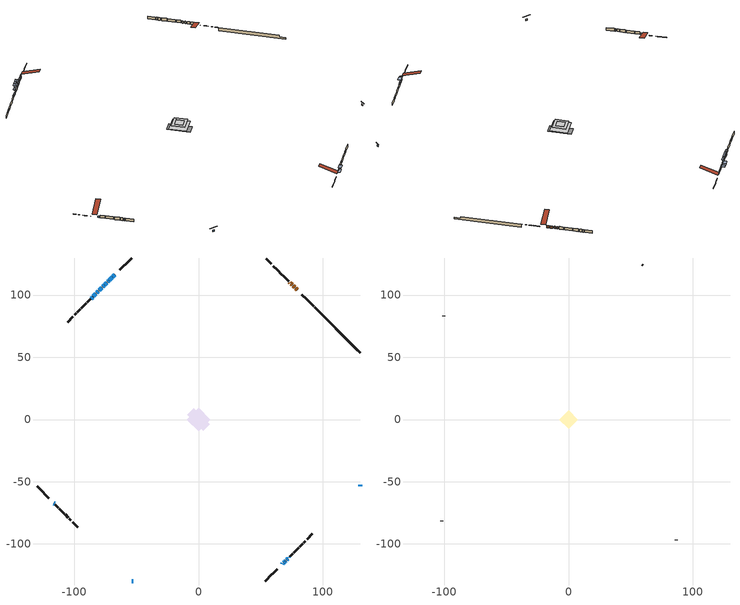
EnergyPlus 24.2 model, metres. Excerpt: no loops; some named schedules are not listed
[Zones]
conditioned space
 floor outside (Floor1 construction): -4.38,0 0,4.38 4.38,0 0,-4.38 z1.59
 floor adiabatic (AdiabaticFloorConstruction): -9.57,0 0,9.57 9.57,0 0,-9.57 z1.59
 floor foundation (Slab1 construction): -9.11,3.93 -3.93,9.11 9.11,-3.93 3.93,-9.11 z-1.15
 floor foundation (Slab2 construction): -1.27,0 0,1.27 1.27,0 0,-1.27 z0
 wall outside (RimJoist1 construction): 53.76,-129.79 59.01,-124.53 / -129.79,-53.76 -124.53,-59.01 / -53.76,129.79 -59.01,124.53 / 92.71,90.84 87.45,96.09 z1.59:1.89
 wall outside (RimJoist2 construction): 59.67,-123.88 63.34,-120.21 / -123.88,-59.67 -120.21,-63.34 / -59.67,123.88 -63.34,120.21 / 86.8,96.75 83.13,100.42 z1.59:1.89
 wall outside (AdiabaticWallConstruction 1): 79.28,104.27 77.99,105.56 / 77.33,106.21 75.96,107.59 / 75.3,108.24 74.58,108.97 / 73.92,109.62 73.23,110.31 z1.59:3.62
 wall outside (AdiabaticWallConstruction): -67.19,116.36 -68.77,114.78 / 69.83,-113.72 70.19,-113.36 / -72.24,111.31 -73.03,110.52 z1.59:3.32; -69.43,114.12 -71.58,111.96 / -53.76,-129.79 -52.39,-129.79 / -75.85,107.69 -76.93,106.62 / -85.16,98.39 -86.39,97.16 z1.59:3.11; -116.36,-67.19 -115.68,-67.86 / 70.84,-112.7 71.71,-111.84 / -73.69,109.86 -75.2,108.35 z1.59:2.81; 67.19,-116.36 67.87,-115.68 z1.59:1.74; 68.53,-115.02 69.17,-114.37 / 72.36,-111.18 72.73,-110.82 / -82.42,101.12 -84.51,99.04 z1.59:2.2; 129.79,-53.76 129.79,-52.54 z1.59:2.96; -77.59,105.96 -79.82,103.73 / -80.47,103.07 -81.77,101.78 z1.59:3.42
 wall outside (Wall1 construction): 73.38,-110.17 75.77,-107.78 / -115.03,-68.52 -112.64,-70.91 / -87.04,96.51 -89.43,94.12 / 72.58,110.97 70.19,113.36 z1.59:4.03
 wall outside (Wall2 construction): 76.43,-107.12 80.54,-103 / -111.98,-71.57 -107.86,-75.68 / -90.09,93.46 -94.2,89.34 / 69.53,114.01 65.42,118.13 z1.59:4.03
 wall outside (Wall3 construction): 81.2,-102.35 83.89,-99.65 / -107.21,-76.34 -104.52,-79.03 / -94.86,88.69 -97.55,85.99 / 64.76,118.79 62.07,121.48 z1.59:4.03
 wall outside (Wall4 construction): 84.55,-99 85.76,-97.79 / -103.86,-79.69 -102.65,-80.9 / -98.21,85.34 -99.42,84.13 / 61.41,122.14 60.2,123.35 z1.59:4.03
 wall outside (Wall6 construction): 87.39,-96.16 91.54,-92 / -101.02,-82.53 -96.87,-86.68 / -101.05,82.5 -105.2,78.34 / 58.57,124.98 54.42,129.13 z1.59:4.03
 wall foundation (FoundationWall1 construction): 93.36,90.18,-1.15 93.36,90.18,1.59 126.15,57.4,1.59 126.15,57.4,0.25 129.79,53.76,0.25 129.79,53.76,-1.15
 window (WindowConstruction 12): -67.19,116.36 -68.77,114.78 z1.59:3.32
 window (WindowConstruction 5): -69.43,114.12 -71.58,111.96 z1.59:3.11
 window (WindowConstruction 6): -116.36,-67.19 -115.68,-67.86 z1.59:2.81
 window (WindowConstruction 7): -53.76,-129.79 -52.39,-129.79 z1.59:3.11
 window (WindowConstruction 13): 67.19,-116.36 67.87,-115.68 z1.59:1.74
 window (WindowConstruction 8): 68.53,-115.02 69.17,-114.37 z1.59:2.2
 window (WindowConstruction 9): 69.83,-113.72 70.19,-113.36 z1.59:3.32
 window (WindowConstruction 10): 70.85,-112.7 71.71,-111.84 z1.59:2.81
 window (WindowConstruction 11): 72.36,-111.18 72.72,-110.82 z1.59:2.2
 window (WindowConstruction 16): -72.24,111.31 -73.03,110.52 z1.59:3.32
 window (WindowConstruction 14): -73.69,109.86 -75.2,108.35 z1.59:2.81
 window (WindowConstruction 15): -75.85,107.69 -76.93,106.62 z1.59:3.11
 window (WindowConstruction): 129.79,-53.76 129.79,-52.54 z1.59:2.96
 window (WindowConstruction 1): -77.59,105.96 -79.82,103.73 z1.59:3.42
 window (WindowConstruction 2): -80.47,103.07 -81.77,101.78 z1.59:3.42
 window (WindowConstruction 3): -82.42,101.12 -84.51,99.04 z1.59:2.2
 window (WindowConstruction 4): -85.16,98.38 -86.38,97.16 z1.59:3.11
 door (Door): 79.28,104.27 77.99,105.56 z1.59:3.62
 door (Door 1): 77.33,106.21 75.96,107.59 z1.59:3.62
 door (Door 2): 75.3,108.24 74.58,108.97 z1.59:3.62
 door (Door 3): 73.92,109.62 73.24,110.31 z1.59:3.62
 ceiling adiabatic (AdiabaticFloorConstruction): 0,-9.57 9.57,0 0,9.57 -9.57,0 z1.59
attic - vented
 floor to conditioned space (Floor2 construction Reversed): -4.26,0 0,4.26 4.26,0 0,-4.26 z4.03
 floor to conditioned space (Floor3 construction Reversed): -7.49,0 0,7.49 7.49,0 0,-7.49 z4.03
 floor to conditioned space (Floor4 construction Reversed): -4.85,0 0,4.85 4.85,0 0,-4.85 z4.03
 wall outside (Wall5 construction): 86.42,-97.13 86.73,-96.82 / -101.99,-81.55 -101.68,-81.87 / -100.08,83.47 -100.39,83.16 / 59.54,124 59.23,124.32 z1.59:4.03
 roof outside (Roof1 construction): 66.53,-117.02,4.03 56.91,-107.4,8.56 54.38,-109.93,8.56 64,-119.55,4.03; -117.02,-66.53,4.03 -107.4,-56.91,8.56 -109.93,-54.38,8.56 -119.55,-64,4.03; -66.53,117.02,4.03 -56.91,107.4,8.56 -54.38,109.93,8.56 -64,119.55,4.03; 79.93,103.61,4.03 70.32,93.99,8.56 72.85,91.46,8.56 82.47,101.08,4.03
shading: -69.31,114.24 -66.65,116.89 -67.08,117.33 -69.74,114.67 z4.08; -72.12,111.43 -68.89,114.66 -69.32,115.09 -72.55,111.86 z3.87; -49.95,-129.79 -56.2,-129.79 -56.2,-130.09 -49.95,-130.09 z5.56; 68.95,-114.6 66.11,-117.43 67.62,-118.94 70.45,-116.11 z3.26; 69.71,-113.84 67.99,-115.56 68.42,-115.99 70.14,-114.27 z2.96; 71.26,-112.28 68.76,-114.79 70.26,-116.3 72.77,-113.79 z4.84; 72.24,-111.3 70.31,-113.24 70.74,-113.67 72.68,-111.73 z3.57; 73.26,-110.29 71.83,-111.72 72.26,-112.15 73.69,-110.72 z2.96; -73.68,109.87 -71.6,111.95 -73.75,114.11 -75.83,112.03 z4.23; -75.73,107.81 -73.15,110.4 -75.31,112.55 -77.89,109.97 z3.57; -77.47,106.08 -75.32,108.23 -77.47,110.39 -79.63,108.24 z3.87; 129.79,-51.32 129.79,-54.98 130.09,-54.98 130.09,-51.32 z4.18; -82.62,100.93 -74.79,108.76 -75.22,109.19 -83.05,101.36 z7.38; -84.57,98.98 -77.67,105.87 -78.11,106.3 -85,99.41 z7.38; -84.72,98.83 -82.21,101.33 -82.64,101.77 -85.15,99.26 z2.5; -86.6,96.95 -84.95,98.6 -85.38,99.03 -87.03,97.38 z3.41
[Building]
Building 1: Terrain=Suburbs
[Site:Location]
Greenwood AP_NS: Latitude {deg}=44.98; Longitude {deg}=-64.92; Time Zone {hr}=-4; Elevation {m}=28; Keep Site Location Information=Yes
[Site:GroundTemperature:Shallow]
3.62696, 1.72046, 1.56778, 2.47251, 6.10451, 9.71958, 12.8537, 14.839, 15.0077, 13.3929, 10.3388, 6.83459
[Site:WaterMainsTemperature]
Calculation Method=Schedule; Temperature Schedule=mains temperature schedule
[Material] Roughness=Rough; Thermal Absorptance=0.9
Name | Thickness {m} | Conductivity {W/m-K} | Density {kg/m3} | Specific Heat {J/kg-K} | Solar Absorptance | Visible Absorptance
asphalt or fiberglass shingles | 0.00635 | 0.162714 | 1121.4 | 1465.45 | 0.4 | 0.4
ceiling loosefill ins | 0.254 | 0.0480833 | 16.02 | 1046.75 | 0.7 | 0.7
ceiling loosefill ins 1 | 0.338667 | 0.0480833 | 16.02 | 1046.75 | 0.7 | 0.7
ceiling stud and cavity | 0.1397 | 0.21213 | 65.682 | 1177.47 | 0.7 | 0.7
ceiling stud and cavity 1 | 0.1397 | 0.521945 | 65.682 | 1177.47 | 0.7 | 0.7
ceiling stud and cavity 2 | 0.1397 | 0.192565 | 65.682 | 1177.47 | 0.7 | 0.7
concrete 4.0 in. | 0.1016 | 1.803125 | 2242.8 | 837.4 | 0.7 | 0.7
concrete 8.0 in. | 0.2032 | 1.803125 | 2242.8 | 837.4 | 0.7 | 0.7
door material | 0.04445 | 0.0451087 | 512.64 | 1214.23 | 0.7 | 0.7
exterior vertical ins | 0.105748 | 0.029427 | 32.04 | 1214.23 | 0.7 | 0.7
floor covering | 0.0127 | 0.0433444 | 54.468 | 1339.84 | 0.6 | 0.6
floor rigid ins | 0.103632 | 0.029427 | 32.04 | 1214.23 | 0.7 | 0.7
floor rigid ins 1; wall rigid ins 1 | 0.512978 | 0.029427 | 32.04 | 1214.23 | 0.7 | 0.7
floor stud and cavity | 0.1397 | 0.137215 | 92.3553 | 1139.71 | 0.7 | 0.7
floor stud and cavity 1 | 0.1397 | 1.75129 | 37.0049 | 1207.88 | 0.7 | 0.7
furniture material conditioned space 1 | 0.1524 | 0.115458 | 640.8 | 1214.23 | 0.6 | 0.6
gypsum board | 0.0127 | 0.160291 | 801 | 837.4 | 0.6 | 0.6
gypsum board 1 | 0.0127 | 0.160291 | 801 | 837.4 | 0.7 | 0.7
interior vertical ins | 0.025908 | 0.029427 | 32.04 | 1214.23 | 0.7 | 0.7
osb sheathing 0.5 in. | 0.0127 | 0.115458 | 512.64 | 1214.23 | 0.7 | 0.7
osb sheathing 0.75 in. | 0.01905 | 0.115458 | 512.64 | 1214.23 | 0.7 | 0.7
osb sheathing 2.0 in. | 0.0508 | 0.115458 | 512.64 | 1214.23 | 0.7 | 0.7
rim joist rigid ins; slab rigid ins 1; wall rigid ins | 0.051816 | 0.029427 | 32.04 | 1214.23 | 0.7 | 0.7
rim joist stud and cavity | 0.0508 | 0.0373424 | 125.044 | 1163.47 | 0.6 | 0.6
rim joist stud and cavity 1 | 0.0508 | 0.0285197 | 125.044 | 1163.47 | 0.6 | 0.6
slab rigid ins | 0.0520751 | 0.029427 | 32.04 | 1214.23 | 0.7 | 0.7
wall stud and cavity | 0.1397 | 0.247938 | 139.0536 | 1170.24 | 0.7 | 0.7
wall stud and cavity 1 | 0.1397 | 0.117019 | 139.0536 | 1170.24 | 0.7 | 0.7
wall stud and cavity 2 | 0.1397 | 0.111902 | 139.0536 | 1170.24 | 0.7 | 0.7
wall stud and cavity 3 | 0.1397 | 0.122815 | 139.0536 | 1170.24 | 0.7 | 0.7
wall stud and cavity 4 | 0.0889 | 6.1454 | 50.32683 | 1063.81 | 0.6 | 0.6
wall stud and cavity 5 | 0.1397 | 0.141563 | 139.0536 | 1170.24 | 0.7 | 0.7
wall stud and cavity 6 | 0.0889 | 0.380278 | 52.3479 | 1209.89 | 0.7 | 0.7
wall stud and cavity 7 | 0.0889 | 0.391764 | 83.0341 | 1211.67 | 0.7 | 0.7
wood siding | 0.0254 | 0.102417 | 544.68 | 1172.36 | 0.4 | 0.4
wood siding 1 | 0.00254 | 0.102417 | 544.68 | 1172.36 | 0.4 | 0.4
wood siding 2; wood siding 3; wood siding 4 | 0.0254 | 0.102417 | 544.68 | 1172.36 | 0.7 | 0.7
[WindowMaterial:SimpleGlazingSystem]
Name | U-Factor {W/m2-K} | Solar Heat Gain Coefficient
WindowMaterial | 2.03216 | 0.43
WindowMaterial 1 | 1.85557 | 0.51
WindowMaterial 10 | 2.29789 | 0.28
WindowMaterial 11 | 1.87771 | 0.5
WindowMaterial 12 | 2.237132 | 0.26
WindowMaterial 13 | 2.06339 | 0.41
WindowMaterial 14 | 1.91462 | 0.48
WindowMaterial 2 | 1.84876 | 0.51
WindowMaterial 3 | 1.94131 | 0.46
WindowMaterial 4 | 1.859545 | 0.51
WindowMaterial 5 | 2.07588 | 0.4
WindowMaterial 6 | 2.00661 | 0.44
WindowMaterial 7 | 2.18546 | 0.34
WindowMaterial 8 | 2.11165 | 0.37
WindowMaterial 9 | 2.05089 | 0.42
[Construction]
AdiabaticFloorConstruction: floor stud and cavity 1, floor rigid ins 1, osb sheathing 0.75 in., floor covering
AdiabaticWallConstruction: wood siding 3, wall rigid ins 1, wall stud and cavity 6, gypsum board
AdiabaticWallConstruction 1: wood siding 4, wall rigid ins 1, wall stud and cavity 6, gypsum board
Door; Door 1; Door 2; Door 3: door material
Floor1 construction: floor stud and cavity, floor rigid ins, osb sheathing 0.75 in., floor covering
Floor2 construction Reversed: gypsum board, ceiling stud and cavity, ceiling loosefill ins
Floor3 construction Reversed: gypsum board, ceiling stud and cavity 1, ceiling loosefill ins 1
Floor4 construction Reversed: gypsum board, ceiling stud and cavity 2, ceiling loosefill ins
FoundationWall1 construction: concrete 8.0 in., gypsum board 1
furniture construction conditioned space 1: furniture material conditioned space 1
PartitionWallConstruction: gypsum board, wall stud and cavity 7, gypsum board
RimJoist1 construction: wood siding 2, rim joist rigid ins, osb sheathing 2.0 in., rim joist stud and cavity
RimJoist2 construction: wood siding 2, rim joist rigid ins, osb sheathing 2.0 in., rim joist stud and cavity 1
Roof1 construction: asphalt or fiberglass shingles
Slab1 construction: slab rigid ins, concrete 4.0 in.
Slab2 construction: slab rigid ins 1, concrete 4.0 in.
Wall1 construction: wood siding, wall rigid ins, osb sheathing 0.5 in., wall stud and cavity, gypsum board
Wall2 construction: wood siding, wall rigid ins, osb sheathing 0.5 in., wall stud and cavity 1, gypsum board
Wall3 construction: wood siding, wall rigid ins, osb sheathing 0.5 in., wall stud and cavity 2, gypsum board
Wall4 construction: wood siding, wall rigid ins, osb sheathing 0.5 in., wall stud and cavity 3, gypsum board
Wall5 construction: wood siding 1, wall stud and cavity 4
Wall6 construction: wood siding, wall rigid ins, osb sheathing 0.5 in., wall stud and cavity 5, gypsum board
WindowConstruction: WindowMaterial
WindowConstruction 1: WindowMaterial 1
WindowConstruction 10: WindowMaterial 9
WindowConstruction 11: WindowMaterial 10
WindowConstruction 12; WindowConstruction 16: WindowMaterial 11
WindowConstruction 13: WindowMaterial 12
WindowConstruction 14: WindowMaterial 13
WindowConstruction 15: WindowMaterial 14
WindowConstruction 2: WindowMaterial 2
WindowConstruction 3: WindowMaterial 3
WindowConstruction 4: WindowMaterial 4
WindowConstruction 5; WindowConstruction 6: WindowMaterial 5
WindowConstruction 7: WindowMaterial 6
WindowConstruction 8: WindowMaterial 7
WindowConstruction 9: WindowMaterial 8
[Zone] Multiplier=1; Part of Total Floor Area=Yes
Name | Volume {m3}
attic - vented | 144.256
conditioned space | 926
[Space]
Name | Zone | Volume {m3}
attic - vented 1 | attic - vented | 144.256
conditioned space 1 | conditioned space | 926
[ZoneInfiltration:EffectiveLeakageArea]
infil attic - vented 1: Zone or Space=attic - vented 1; Schedule=Always On Discrete; Effective Air Leakage Area {cm2}=8096.69; Stack Coefficient=0.000484855; Wind Coefficient=1.48774e-05
[ZoneMixing]
whole house fan mix: Zone or Space=attic - vented; Schedule=Always On Continuous; Design Flow Rate Calculation Method=Flow/Zone; Design Flow Rate {m3/s}=0; Source Zone or Space=conditioned space
[SurfaceProperty:ExposedFoundationPerimeter] Exposed Perimeter Calculation Method=TotalExposedPerimeter
Name | Total Exposed Perimeter {m}
Slab1 | 51.511
Slab2 | 7.16301
[InternalMass] Zone or ZoneList=conditioned space; Space or SpaceList=conditioned space 1
Name | Construction | Surface Area {m2}
furniture mass conditioned space 1 | furniture construction conditioned space 1 | 143.876
partition wall mass | PartitionWallConstruction | 359.69
[Lights]
interior lighting: Zone or ZoneList or Space or SpaceList=conditioned space 1; Schedule=interior lighting schedule; Design Level Calculation Method=LightingLevel; Lighting Level {W}=343.2; Return Air Fraction=0; Fraction Radiant=0.6; Fraction Visible=0.2; Fraction Replaceable=1
[People]
occupants: Zone or ZoneList or Space or SpaceList=conditioned space 1; Number of People Schedule=occupants schedule; Number of People Calculation Method=People; Number of People=3; Fraction Radiant=0.314171; Sensible Heat Fraction=0.56303; Activity Level Schedule=occupants activity schedule; Carbon Dioxide Generation Rate {m3/s-W}=0; Enable ASHRAE 55 Comfort Warnings=No; Mean Radiant Temperature Calculation Type=EnclosureAveraged
[ElectricEquipment] Zone or ZoneList or Space or SpaceList=conditioned space 1; Design Level Calculation Method=EquipmentLevel
Name | Schedule | Design Level {W} | Fraction Latent | Fraction Radiant | Fraction Lost
clothes dryer | clothes dryer schedule | 140.772 | 0.015 | 0.081 | 0.85
clothes washer | clothes washer schedule | 32.1985 | 0.03 | 0.162 | 0.7
cooking range | cooking range schedule | 215.147 | 0.08 | 0.432 | 0.2
dishwasher | dishwasher schedule | 66.8632 | 0.3 | 0.18 | 0.4
fridge | fridge schedule | 72.9452 | 0 | 0.6 | 0
mech vent bath fan 0 | mech vent bath fan 0 schedule | 50.2 | 0 | 0 | 1
mech vent bath fan 1 | mech vent bath fan 1 schedule | 50.2 | 0 | 0 | 1
mech vent house fan | mech vent house fan schedule | 23.3333 | 0 | 0 | 0.5
mech vent house fan cfis | mech vent house fan cfis schedule | 0 | 0 | 0 | 0
misc plug loads | misc plug loads schedule | 494.7 | 0.045 | 0.513 | 0.1
whole house fan | Always On Discrete | 0 | 0 | 0 | 1
[OtherEquipment] Zone or ZoneList or Space or SpaceList=conditioned space 1; Design Level Calculation Method=EquipmentLevel
Name | Fuel Type | Schedule | Design Level {W} | Fraction Latent | Fraction Radiant | Fraction Lost
clothes dryer 1 | Electricity | clothes dryer schedule | 0 | 0.015 | 0.081 | 0.85
cooking range 1 | Electricity | cooking range schedule | 0 | 0.08 | 0.432 | 0.2
general water use latent | None | general water use schedule | 62.594 | 1 | 0 | 0
general water use sensible | None | general water use schedule | -61.6891 | 0 | 0.6 | 0
mech vent house fan latent load | None | Always On Discrete | 0 | 1 | 0 | 0
mech vent house fan sensible load | None | Always On Discrete | 0 | 0 | 0 | 0
water heater energy adjustment1 | Electricity | Always On Discrete | 0.01 | 0 | 0 | 1
[ZoneInfiltration:DesignFlowRate] Zone or ZoneList or Space or SpaceList=conditioned space 1; Schedule=Always On Discrete; Design Flow Rate Calculation Method=Flow/Zone; Design Flow Rate {m3/s}=0
infil flow; natural vent flow; whole house fan flow
[ZoneControl:Thermostat]
conditioned space Thermostat: Zone or ZoneList=conditioned space; Control Type Schedule=conditioned space Thermostat Schedule; Control 1=conditioned space temperature setpoint; Temperature Difference Between Cutout And Setpoint {deltaC}=0
[ThermostatSetpoint:DualSetpoint]
conditioned space temperature setpoint: Heating Setpoint Temperature Schedule=heating setpoint; Cooling Setpoint Temperature Schedule=cooling setpoint
[Zone equipment]
conditioned space: electric baseboard
[Foundation:Kiva] Initial Indoor Air Temperature {C}=18; Wall Depth Below Slab {m}=0.2032
Name | Wall Height Above Grade {m} | Custom Block Material Name 1 | Custom Block Depth 1 {m} | Custom Block X Position 1 {m} | Custom Block Z Position 1 {m} | Interior Vertical Insulation Material | Interior Vertical Insulation Depth {m}
Foundation Kiva 1 | 1.58999 | exterior vertical ins | 2.74 | 0.2159 | 0
Foundation Kiva 2 | 0.1016 |  |  |  |  | interior vertical ins | 0.1016
[Foundation:Kiva:Settings]
Soil Conductivity {W/m-K}=0.849921; Soil Density {kg/m3}=1842.3; Soil Specific Heat {J/kg-K}=418.7; Ground Solar Absorptivity=0.9; Ground Thermal Absorptivity=0.9; Ground Surface Roughness {m}=0.03; Far-Field Width {m}=40; Deep-Ground Boundary Condition=ZeroFlux; Deep-Ground Depth {m}=40; Minimum Cell Dimension {m}=0.2; Maximum Cell Growth Coefficient=3; Simulation Timestep=Timestep
[Exterior:Lights]
exterior lighting: Schedule=exterior lighting schedule; Design Level {W}=75.6
[EnergyManagementSystem:Sensor] Output:Variable or Output:Meter Index Key=conditioned space
Name | Output:Variable or Output:Meter
conditioned_space_clg_unmet_s | Zone Cooling Setpoint Not Met Time
conditioned_space_htg_unmet_s | Zone Heating Setpoint Not Met Time
fridge_tin_s; tin_s; tin_s_1 | Zone Mean Air Temperature
tout_s | Zone Outdoor Air Drybulb Temperature
win_s | Zone Air Humidity Ratio
[Schedule:Constant]
Name | Hourly Value
Always On Continuous; mech vent house fan schedule; mech vent house fan cfis schedule; Always On Discrete | 1
occupants activity schedule | 117.228
fridge schedule | 0
[Schedule:Week:Daily]
interior lighting schedule Week Rule - Jan1-Jan27: interior lighting schedule day, interior lighting schedule day, interior lighting schedule day, interior lighting schedule day, interior lighting schedule day, interior lighting schedule day, interior lighting schedule day, interior lighting schedule default day, interior lighting schedule default day, interior lighting schedule default day, interior lighting schedule default day, interior lighting schedule default day
interior lighting schedule Week Rule - Jan28-Feb3: interior lighting schedule day, interior lighting schedule day, interior lighting schedule day, interior lighting schedule day, interior lighting schedule day 1, interior lighting schedule day 1, interior lighting schedule day 1, interior lighting schedule default day, interior lighting schedule default day, interior lighting schedule default day, interior lighting schedule default day, interior lighting schedule default day
interior lighting schedule Week Rule - Feb4-Feb24: interior lighting schedule day 1, interior lighting schedule day 1, interior lighting schedule day 1, interior lighting schedule day 1, interior lighting schedule day 1, interior lighting schedule day 1, interior lighting schedule day 1, interior lighting schedule default day, interior lighting schedule default day, interior lighting schedule default day, interior lighting schedule default day, interior lighting schedule default day
interior lighting schedule Week Rule - Feb25-Mar3: interior lighting schedule day 1, interior lighting schedule day 1, interior lighting schedule day 1, interior lighting schedule day 1, interior lighting schedule day 2, interior lighting schedule day 2, interior lighting schedule day 2, interior lighting schedule default day, interior lighting schedule default day, interior lighting schedule default day, interior lighting schedule default day, interior lighting schedule default day
interior lighting schedule Week Rule - Mar4-Mar31: interior lighting schedule day 2, interior lighting schedule day 2, interior lighting schedule day 2, interior lighting schedule day 2, interior lighting schedule day 2, interior lighting schedule day 2, interior lighting schedule day 2, interior lighting schedule default day, interior lighting schedule default day, interior lighting schedule default day, interior lighting schedule default day, interior lighting schedule default day
interior lighting schedule Week Rule - Apr1-Apr28: interior lighting schedule day 3, interior lighting schedule day 3, interior lighting schedule day 3, interior lighting schedule day 3, interior lighting schedule day 3, interior lighting schedule day 3, interior lighting schedule day 3, interior lighting schedule default day, interior lighting schedule default day, interior lighting schedule default day, interior lighting schedule default day, interior lighting schedule default day
interior lighting schedule Week Rule - Apr29-May5: interior lighting schedule day 3, interior lighting schedule day 3, interior lighting schedule day 4, interior lighting schedule day 4, interior lighting schedule day 4, interior lighting schedule day 4, interior lighting schedule day 4, interior lighting schedule default day, interior lighting schedule default day, interior lighting schedule default day, interior lighting schedule default day, interior lighting schedule default day
interior lighting schedule Week Rule - May6-May26: interior lighting schedule day 4, interior lighting schedule day 4, interior lighting schedule day 4, interior lighting schedule day 4, interior lighting schedule day 4, interior lighting schedule day 4, interior lighting schedule day 4, interior lighting schedule default day, interior lighting schedule default day, interior lighting schedule default day, interior lighting schedule default day, interior lighting schedule default day
interior lighting schedule Week Rule - May27-Jun2: interior lighting schedule day 4, interior lighting schedule day 4, interior lighting schedule day 4, interior lighting schedule day 4, interior lighting schedule day 4, interior lighting schedule day 5, interior lighting schedule day 5, interior lighting schedule default day, interior lighting schedule default day, interior lighting schedule default day, interior lighting schedule default day, interior lighting schedule default day
interior lighting schedule Week Rule - Jun3-Jun30: interior lighting schedule day 5, interior lighting schedule day 5, interior lighting schedule day 5, interior lighting schedule day 5, interior lighting schedule day 5, interior lighting schedule day 5, interior lighting schedule day 5, interior lighting schedule default day, interior lighting schedule default day, interior lighting schedule default day, interior lighting schedule default day, interior lighting schedule default day
interior lighting schedule Week Rule - Jul1-Jul28: interior lighting schedule day 6, interior lighting schedule day 6, interior lighting schedule day 6, interior lighting schedule day 6, interior lighting schedule day 6, interior lighting schedule day 6, interior lighting schedule day 6, interior lighting schedule default day, interior lighting schedule default day, interior lighting schedule default day, interior lighting schedule default day, interior lighting schedule default day
interior lighting schedule Week Rule - Jul29-Aug4: interior lighting schedule day 6, interior lighting schedule day 6, interior lighting schedule day 6, interior lighting schedule day 7, interior lighting schedule day 7, interior lighting schedule day 7, interior lighting schedule day 7, interior lighting schedule default day, interior lighting schedule default day, interior lighting schedule default day, interior lighting schedule default day, interior lighting schedule default day
interior lighting schedule Week Rule - Aug5-Aug25: interior lighting schedule day 7, interior lighting schedule day 7, interior lighting schedule day 7, interior lighting schedule day 7, interior lighting schedule day 7, interior lighting schedule day 7, interior lighting schedule day 7, interior lighting schedule default day, interior lighting schedule default day, interior lighting schedule default day, interior lighting schedule default day, interior lighting schedule default day
interior lighting schedule Week Rule - Aug26-Sep1: interior lighting schedule day 7, interior lighting schedule day 7, interior lighting schedule day 7, interior lighting schedule day 7, interior lighting schedule day 7, interior lighting schedule day 7, interior lighting schedule day 8, interior lighting schedule default day, interior lighting schedule default day, interior lighting schedule default day, interior lighting schedule default day, interior lighting schedule default day
interior lighting schedule Week Rule - Sep2-Sep29: interior lighting schedule day 8, interior lighting schedule day 8, interior lighting schedule day 8, interior lighting schedule day 8, interior lighting schedule day 8, interior lighting schedule day 8, interior lighting schedule day 8, interior lighting schedule default day, interior lighting schedule default day, interior lighting schedule default day, interior lighting schedule default day, interior lighting schedule default day
interior lighting schedule Week Rule - Sep30-Oct6: interior lighting schedule day 8, interior lighting schedule day 9, interior lighting schedule day 9, interior lighting schedule day 9, interior lighting schedule day 9, interior lighting schedule day 9, interior lighting schedule day 9, interior lighting schedule default day, interior lighting schedule default day, interior lighting schedule default day, interior lighting schedule default day, interior lighting schedule default day
interior lighting schedule Week Rule - Oct7-Oct27: interior lighting schedule day 9, interior lighting schedule day 9, interior lighting schedule day 9, interior lighting schedule day 9, interior lighting schedule day 9, interior lighting schedule day 9, interior lighting schedule day 9, interior lighting schedule default day, interior lighting schedule default day, interior lighting schedule default day, interior lighting schedule default day, interior lighting schedule default day
interior lighting schedule Week Rule - Oct28-Nov3: interior lighting schedule day 9, interior lighting schedule day 9, interior lighting schedule day 9, interior lighting schedule day 9, interior lighting schedule day 10, interior lighting schedule day 10, interior lighting schedule day 10, interior lighting schedule default day, interior lighting schedule default day, interior lighting schedule default day, interior lighting schedule default day, interior lighting schedule default day
interior lighting schedule Week Rule - Nov4-Nov24: interior lighting schedule day 10, interior lighting schedule day 10, interior lighting schedule day 10, interior lighting schedule day 10, interior lighting schedule day 10, interior lighting schedule day 10, interior lighting schedule day 10, interior lighting schedule default day, interior lighting schedule default day, interior lighting schedule default day, interior lighting schedule default day, interior lighting schedule default day
interior lighting schedule Week Rule - Nov25-Dec1: interior lighting schedule day 10, interior lighting schedule day 10, interior lighting schedule day 10, interior lighting schedule day 10, interior lighting schedule day 10, interior lighting schedule day 10, interior lighting schedule day 11, interior lighting schedule default day, interior lighting schedule default day, interior lighting schedule default day, interior lighting schedule default day, interior lighting schedule default day
interior lighting schedule Week Rule - Dec2-Dec31: interior lighting schedule day 11, interior lighting schedule day 11, interior lighting schedule day 11, interior lighting schedule day 11, interior lighting schedule day 11, interior lighting schedule day 11, interior lighting schedule day 11, interior lighting schedule default day, interior lighting schedule default day, interior lighting schedule default day, interior lighting schedule default day, interior lighting schedule default day
occupants schedule Week Rule - Jan1-Dec31: occupants schedule day, occupants schedule day, occupants schedule day, occupants schedule day, occupants schedule day, occupants schedule day, occupants schedule day, occupants schedule default day, occupants schedule default day, occupants schedule default day, occupants schedule default day, occupants schedule default day
clothes dryer schedule Week Rule - Jan1-Dec31: clothes dryer schedule day, clothes dryer schedule day, clothes dryer schedule day, clothes dryer schedule day, clothes dryer schedule day, clothes dryer schedule day, clothes dryer schedule day, clothes dryer schedule default day, clothes dryer schedule default day, clothes dryer schedule default day, clothes dryer schedule default day, clothes dryer schedule default day
clothes washer schedule Week Rule - Jan1-Dec31: clothes washer schedule day, clothes washer schedule day, clothes washer schedule day, clothes washer schedule day, clothes washer schedule day, clothes washer schedule day, clothes washer schedule day, clothes washer schedule default day, clothes washer schedule default day, clothes washer schedule default day, clothes washer schedule default day, clothes washer schedule default day
cooking range schedule Week Rule - Jan1-Dec31: cooking range schedule day, cooking range schedule day, cooking range schedule day, cooking range schedule day, cooking range schedule day, cooking range schedule day, cooking range schedule day, cooking range schedule default day, cooking range schedule default day, cooking range schedule default day, cooking range schedule default day, cooking range schedule default day
dishwasher schedule Week Rule - Jan1-Dec31: dishwasher schedule day, dishwasher schedule day, dishwasher schedule day, dishwasher schedule day, dishwasher schedule day, dishwasher schedule day, dishwasher schedule day, dishwasher schedule default day, dishwasher schedule default day, dishwasher schedule default day, dishwasher schedule default day, dishwasher schedule default day
mech vent bath fan 0 schedule Week Rule - Jan1-Dec31: mech vent bath fan 0 schedule day, mech vent bath fan 0 schedule day, mech vent bath fan 0 schedule day, mech vent bath fan 0 schedule day, mech vent bath fan 0 schedule day, mech vent bath fan 0 schedule day, mech vent bath fan 0 schedule day, mech vent bath fan 0 schedule default day, mech vent bath fan 0 schedule default day, mech vent bath fan 0 schedule default day, mech vent bath fan 0 schedule default day, mech vent bath fan 0 schedule default day
mech vent bath fan 1 schedule Week Rule - Jan1-Dec31: mech vent bath fan 1 schedule day, mech vent bath fan 1 schedule day, mech vent bath fan 1 schedule day, mech vent bath fan 1 schedule day, mech vent bath fan 1 schedule day, mech vent bath fan 1 schedule day, mech vent bath fan 1 schedule day, mech vent bath fan 1 schedule default day, mech vent bath fan 1 schedule default day, mech vent bath fan 1 schedule default day, mech vent bath fan 1 schedule default day, mech vent bath fan 1 schedule default day
misc plug loads schedule Week Rule - Jan1-Dec31: misc plug loads schedule day, misc plug loads schedule day, misc plug loads schedule day, misc plug loads schedule day, misc plug loads schedule day, misc plug loads schedule day, misc plug loads schedule day, misc plug loads schedule default day, misc plug loads schedule default day, misc plug loads schedule default day, misc plug loads schedule default day, misc plug loads schedule default day
general water use schedule Week Rule - Jan1-Dec31: general water use schedule day, general water use schedule day, general water use schedule day, general water use schedule day, general water use schedule day, general water use schedule day, general water use schedule day, general water use schedule default day, general water use schedule default day, general water use schedule default day, general water use schedule default day, general water use schedule default day
exterior lighting schedule Week Rule - Jan1-Jan27: exterior lighting schedule day, exterior lighting schedule day, exterior lighting schedule day, exterior lighting schedule day, exterior lighting schedule day, exterior lighting schedule day, exterior lighting schedule day, exterior lighting schedule default day, exterior lighting schedule default day, exterior lighting schedule default day, exterior lighting schedule default day, exterior lighting schedule default day
exterior lighting schedule Week Rule - Jan28-Feb3: exterior lighting schedule day, exterior lighting schedule day, exterior lighting schedule day, exterior lighting schedule day, exterior lighting schedule day 1, exterior lighting schedule day 1, exterior lighting schedule day 1, exterior lighting schedule default day, exterior lighting schedule default day, exterior lighting schedule default day, exterior lighting schedule default day, exterior lighting schedule default day
[Schedule:Year]
interior lighting schedule: interior lighting schedule Week Rule - Jan1-Jan27, 1, 1, 1, 27, interior lighting schedule Week Rule - Jan28-Feb3, 1, 28, 2, 3, interior lighting schedule Week Rule - Feb4-Feb24, 2, 4, 2, 24, interior lighting schedule Week Rule - Feb25-Mar3, 2, 25, 3, 3, interior lighting schedule Week Rule - Mar4-Mar31, 3, 4, 3, 31, interior lighting schedule Week Rule - Apr1-Apr28, 4, 1, 4, 28, interior lighting schedule Week Rule - Apr29-May5, 4, 29, 5, 5, interior lighting schedule Week Rule - May6-May26, 5, 6, 5, 26, interior lighting schedule Week Rule - May27-Jun2, 5, 27, 6, 2, interior lighting schedule Week Rule - Jun3-Jun30, 6, 3, 6, 30, interior lighting schedule Week Rule - Jul1-Jul28, 7, 1, 7, 28, interior lighting schedule Week Rule - Jul29-Aug4, 7, 29, 8, 4, interior lighting schedule Week Rule - Aug5-Aug25, 8, 5, 8, 25, interior lighting schedule Week Rule - Aug26-Sep1, 8, 26, 9, 1, interior lighting schedule Week Rule - Sep2-Sep29, 9, 2, 9, 29, interior lighting schedule Week Rule - Sep30-Oct6, 9, 30, 10, 6, interior lighting schedule Week Rule - Oct7-Oct27, 10, 7, 10, 27, interior lighting schedule Week Rule - Oct28-Nov3, 10, 28, 11, 3, interior lighting schedule Week Rule - Nov4-Nov24, 11, 4, 11, 24, interior lighting schedule Week Rule - Nov25-Dec1, 11, 25, 12, 1, interior lighting schedule Week Rule - Dec2-Dec31, 12, 2, 12, 31
occupants schedule: occupants schedule Week Rule - Jan1-Dec31, 1, 1, 12, 31
clothes dryer schedule: clothes dryer schedule Week Rule - Jan1-Dec31, 1, 1, 12, 31
clothes washer schedule: clothes washer schedule Week Rule - Jan1-Dec31, 1, 1, 12, 31
cooking range schedule: cooking range schedule Week Rule - Jan1-Dec31, 1, 1, 12, 31
dishwasher schedule: dishwasher schedule Week Rule - Jan1-Dec31, 1, 1, 12, 31
mech vent bath fan 0 schedule: mech vent bath fan 0 schedule Week Rule - Jan1-Dec31, 1, 1, 12, 31
mech vent bath fan 1 schedule: mech vent bath fan 1 schedule Week Rule - Jan1-Dec31, 1, 1, 12, 31
misc plug loads schedule: misc plug loads schedule Week Rule - Jan1-Dec31, 1, 1, 12, 31
general water use schedule: general water use schedule Week Rule - Jan1-Dec31, 1, 1, 12, 31
exterior lighting schedule: exterior lighting schedule Week Rule - Jan1-Jan27, 1, 1, 1, 27, exterior lighting schedule Week Rule - Jan28-Feb3, 1, 28, 2, 3, exterior lighting schedule Week Rule - Feb4-Feb24, 2, 4, 2, 24, exterior lighting schedule Week Rule - Feb25-Mar3, 2, 25, 3, 3, exterior lighting schedule Week Rule - Mar4-Mar31, 3, 4, 3, 31, exterior lighting schedule Week Rule - Apr1-Apr28, 4, 1, 4, 28, exterior lighting schedule Week Rule - Apr29-May5, 4, 29, 5, 5, exterior lighting schedule Week Rule - May6-May26, 5, 6, 5, 26, exterior lighting schedule Week Rule - May27-Jun2, 5, 27, 6, 2, exterior lighting schedule Week Rule - Jun3-Jun30, 6, 3, 6, 30, exterior lighting schedule Week Rule - Jul1-Jul28, 7, 1, 7, 28, exterior lighting schedule Week Rule - Jul29-Aug4, 7, 29, 8, 4, exterior lighting schedule Week Rule - Aug5-Aug25, 8, 5, 8, 25, exterior lighting schedule Week Rule - Aug26-Sep1, 8, 26, 9, 1, exterior lighting schedule Week Rule - Sep2-Sep29, 9, 2, 9, 29, exterior lighting schedule Week Rule - Sep30-Oct6, 9, 30, 10, 6, exterior lighting schedule Week Rule - Oct7-Oct27, 10, 7, 10, 27, exterior lighting schedule Week Rule - Oct28-Nov3, 10, 28, 11, 3, exterior lighting schedule Week Rule - Nov4-Nov24, 11, 4, 11, 24, exterior lighting schedule Week Rule - Nov25-Dec1, 11, 25, 12, 1, exterior lighting schedule Week Rule - Dec2-Dec31, 12, 2, 12, 31
[Schedule:Compact]
conditioned space Thermostat Schedule: Through: 12/31, For: AllDays, Until: 24:00, 4
mains temperature schedule: Through: 01/01, For: AllDays, Until: 24:00, 7.74778, Through: 01/02, For: AllDays, Until: 24:00, 7.68278, Through: 01/03, For: AllDays, Until: 24:00, 7.61944, Through: 01/04, For: AllDays, Until: 24:00, 7.55667, Through: 01/05, For: AllDays, Until: 24:00, 7.495, Through: 01/06, For: AllDays, Until: 24:00, 7.435, Through: 01/07, For: AllDays, Until: 24:00, 7.37556, Through: 01/08, For: AllDays, Until: 24:00, 7.31778, Through: 01/09, For: AllDays, Until: 24:00, 7.26111, Through: 01/10, For: AllDays, Until: 24:00, 7.20556, Through: 01/11, For: AllDays, Until: 24:00, 7.15111, Through: 01/12, For: AllDays, Until: 24:00, 7.09833, Through: 01/13, For: AllDays, Until: 24:00, 7.04667, Through: 01/14, For: AllDays, Until: 24:00, 6.99667, Through: 01/15, For: AllDays, Until: 24:00, 6.94722, Through: 01/16, For: AllDays, Until: 24:00, 6.9, Through: 01/17, For: AllDays, Until: 24:00, 6.85333, Through: 01/18, For: AllDays, Until: 24:00, 6.80833, Through: 01/19, For: AllDays, Until: 24:00, 6.765, Through: 01/20, For: AllDays, Until: 24:00, 6.72278, Through: 01/21, For: AllDays, Until: 24:00, 6.68167, Through: 01/22, For: AllDays, Until: 24:00, 6.64278, Through: 01/23, For: AllDays, Until: 24:00, 6.60444, Through: 01/24, For: AllDays, Until: 24:00, 6.56778, Through: 01/25, For: AllDays, Until: 24:00, 6.53278, Through: 01/26, For: AllDays, Until: 24:00, 6.49944, Through: 01/27, For: AllDays, Until: 24:00, 6.46722, Through: 01/28, For: AllDays, Until: 24:00, 6.43667, Through: 01/29, For: AllDays, Until: 24:00, 6.40722, Through: 01/30, For: AllDays, Until: 24:00, 6.37944, Through: 01/31, For: AllDays, Until: 24:00, 6.35333, Through: 02/01, For: AllDays, Until: 24:00, 6.32889, Through: 02/02, For: AllDays, Until: 24:00, 6.30556, Through: 02/03, For: AllDays, Until: 24:00, 6.28389, Through: 02/04, For: AllDays, Until: 24:00, 6.26389, Through: 02/05, For: AllDays, Until: 24:00, 6.24556, Through: 02/06, For: AllDays, Until: 24:00, 6.22833, Through: 02/07, For: AllDays, Until: 24:00, 6.21278, Through: 02/08, For: AllDays, Until: 24:00, 6.19889, Through: 02/09, For: AllDays, Until: 24:00, 6.18667, Through: 02/10, For: AllDays, Until: 24:00, 6.17611, Through: 02/11, For: AllDays, Until: 24:00, 6.16667, Through: 02/12, For: AllDays, Until: 24:00, 6.15889, Through: 02/13, For: AllDays, Until: 24:00, 6.15278, Through: 02/14, For: AllDays, Until: 24:00, 6.14833, Through: 02/15, For: AllDays, Until: 24:00, 6.14556, Through: 02/16, For: AllDays, Until: 24:00, 6.14389, Through: 02/17, For: AllDays, Until: 24:00, 6.14444, Through: 02/18, For: AllDays, Until: 24:00, 6.14611, Through: 02/19, For: AllDays, Until: 24:00, 6.14944, Through: 02/20, For: AllDays, Until: 24:00, 6.15444, Through: 02/21, For: AllDays, Until: 24:00, 6.16056, Through: 02/22, For: AllDays, Until: 24:00, 6.16889, Through: 02/23, For: AllDays, Until: 24:00, 6.17833, Through: 02/24, For: AllDays, Until: 24:00, 6.18944, Through: 02/25, For: AllDays, Until: 24:00, 6.20222, Through: 02/26, For: AllDays, Until: 24:00, 6.21667, Through: 02/27, For: AllDays, Until: 24:00, 6.23222, Through: 02/28, For: AllDays, Until: 24:00, 6.25, Through: 03/01, For: AllDays, Until: 24:00, 6.26889, Through: 03/02, For: AllDays, Until: 24:00, 6.28889, Through: 03/03, For: AllDays, Until: 24:00, 6.31111, Through: 03/04, For: AllDays, Until: 24:00, 6.33444, Through: 03/05, For: AllDays, Until: 24:00, 6.35944, Through: 03/06, For: AllDays, Until: 24:00, 6.38611, Through: 03/07, For: AllDays, Until: 24:00, 6.41444, Through: 03/08, For: AllDays, Until: 24:00, 6.44389, Through: 03/09, For: AllDays, Until: 24:00, 6.475, Through: 03/10, For: AllDays, Until: 24:00, 6.50722, Through: 03/11, For: AllDays, Until: 24:00, 6.54111, Through: 03/12, For: AllDays, Until: 24:00, 6.57667, Through: 03/13, For: AllDays, Until: 24:00, 6.61333, Through: 03/14, For: AllDays, Until: 24:00, 6.65167, Through: 03/15, For: AllDays, Until: 24:00, 6.69167, Through: 03/16, For: AllDays, Until: 24:00, 6.73278, Through: 03/17, For: AllDays, Until: 24:00, 6.77556, Through: 03/18, For: AllDays, Until: 24:00, 6.81944, Through: 03/19, For: AllDays, Until: 24:00, 6.86444, Through: 03/20, For: AllDays, Until: 24:00, 6.91111, Through: 03/21, For: AllDays, Until: 24:00, 6.95889, Through: 03/22, For: AllDays, Until: 24:00, 7.00833, Through: 03/23, For: AllDays, Until: 24:00, 7.05889, Through: 03/24, For: AllDays, Until: 24:00, 7.11111, Through: 03/25, For: AllDays, Until: 24:00, 7.16444, Through: 03/26, For: AllDays, Until: 24:00, 7.21889, Through: 03/27, For: AllDays, Until: 24:00, 7.27444, Through: 03/28, For: AllDays, Until: 24:00, 7.33167, Through: 03/29, For: AllDays, Until: 24:00, 7.39, Through: 03/30, For: AllDays, Until: 24:00, 7.44944, Through: 03/31, For: AllDays, Until: 24:00, 7.51, Through: 04/01, For: AllDays, Until: 24:00, 7.57167, Through: 04/02, For: AllDays, Until: 24:00, 7.63444, Through: 04/03, For: AllDays, Until: 24:00, 7.69833, Through: 04/04, For: AllDays, Until: 24:00, 7.76389, Through: 04/05, For: AllDays, Until: 24:00, 7.83, Through: 04/06, For: AllDays, Until: 24:00, 7.89722, Through: 04/07, For: AllDays, Until: 24:00, 7.96556, Through: 04/08, For: AllDays, Until: 24:00, 8.035, Through: 04/09, For: AllDays, Until: 24:00, 8.10556, Through: 04/10, For: AllDays, Until: 24:00, 8.17722, Through: 04/11, For: AllDays, Until: 24:00, 8.24944, Through: 04/12, For: AllDays, Until: 24:00, 8.32278, Through: 04/13, For: AllDays, Until: 24:00, 8.39722, Through: 04/14, For: AllDays, Until: 24:00, 8.47222, Through: 04/15, For: AllDays, Until: 24:00, 8.54833, Through: 04/16, For: AllDays, Until: 24:00, 8.62556, Through: 04/17, For: AllDays, Until: 24:00, 8.70333, Through: 04/18, For: AllDays, Until: 24:00, 8.78167, Through: 04/19, For: AllDays, Until: 24:00, 8.86111, Through: 04/20, For: AllDays, Until: 24:00, 8.94111, Through: 04/21, For: AllDays, Until: 24:00, 9.02222, Through: 04/22, For: AllDays, Until: 24:00, 9.10389, Through: 04/23, For: AllDays, Until: 24:00, 9.18611, Through: 04/24, For: AllDays, Until: 24:00, 9.26889, Through: 04/25, For: AllDays, Until: 24:00, 9.35278, Through: 04/26, For: AllDays, Until: 24:00, 9.43667, Through: 04/27, For: AllDays, Until: 24:00, 9.52167, Through: 04/28, For: AllDays, Until: 24:00, 9.60722, Through: 04/29, For: AllDays, Until: 24:00, 9.69333, Through: 04/30, For: AllDays, Until: 24:00, 9.77944, Through: 05/01, For: AllDays, Until: 24:00, 9.86667, Through: 05/02, For: AllDays, Until: 24:00, 9.95389, Through: 05/03, For: AllDays, Until: 24:00, 10.0417, Through: 05/04, For: AllDays, Until: 24:00, 10.13, Through: 05/05, For: AllDays, Until: 24:00, 10.2189, Through: 05/06, For: AllDays, Until: 24:00, 10.3078, Through: 05/07, For: AllDays, Until: 24:00, 10.3972, Through: 05/08, For: AllDays, Until: 24:00, 10.4872, Through: 05/09, For: AllDays, Until: 24:00, 10.5772, Through: 05/10, For: AllDays, Until: 24:00, 10.6678, Through: 05/11, For: AllDays, Until: 24:00, 10.7578, Through: 05/12, For: AllDays, Until: 24:00, 10.8489, Through: 05/13, For: AllDays, Until: 24:00, 10.9394, Through: 05/14, For: AllDays, Until: 24:00, 11.0306, Through: 05/15, For: AllDays, Until: 24:00, 11.1217, Through: 05/16, For: AllDays, Until: 24:00, 11.2133, Through: 05/17, For: AllDays, Until: 24:00, 11.3044, Through: 05/18, For: AllDays, Until: 24:00, 11.3961, Through: 05/19, For: AllDays, Until: 24:00, 11.4872, Through: 05/20, For: AllDays, Until: 24:00, 11.5789, Through: 05/21, For: AllDays, Until: 24:00, 11.67, Through: 05/22, For: AllDays, Until: 24:00, 11.7617, Through: 05/23, For: AllDays, Until: 24:00, 11.8528, Through: 05/24, For: AllDays, Until: 24:00, 11.9439, Through: 05/25, For: AllDays, Until: 24:00, 12.0344, Through: 05/26, For: AllDays, Until: 24:00, 12.1256, Through: 05/27, For: AllDays, Until: 24:00, 12.2161, Through: 05/28, For: AllDays, Until: 24:00, 12.3067, Through: 05/29, For: AllDays, Until: 24:00, 12.3967, Through: 05/30, For: AllDays, Until: 24:00, 12.4861, Through: 05/31, For: AllDays, Until: 24:00, 12.5761, Through: 06/01, For: AllDays, Until: 24:00, 12.665, Through: 06/02, For: AllDays, Until: 24:00, 12.7539, Through: 06/03, For: AllDays, Until: 24:00, 12.8422, Through: 06/04, For: AllDays, Until: 24:00, 12.9306, Through: 06/05, For: AllDays, Until: 24:00, 13.0178, Through: 06/06, For: AllDays, Until: 24:00, 13.105, Through: 06/07, For: AllDays, Until: 24:00, 13.1917, Through: 06/08, For: AllDays, Until: 24:00, 13.2778, Through: 06/09, For: AllDays, Until: 24:00, 13.3633, Through: 06/10, For: AllDays, Until: 24:00, 13.4483, Through: 06/11, For: AllDays, Until: 24:00, 13.5328, Through: 06/12, For: AllDays, Until: 24:00, 13.6167, Through: 06/13, For: AllDays, Until: 24:00, 13.7, Through: 06/14, For: AllDays, Until: 24:00, 13.7822, Through: 06/15, For: AllDays, Until: 24:00, 13.8644, Through: 06/16, For: AllDays, Until: 24:00, 13.9456, Through: 06/17, For: AllDays, Until: 24:00, 14.0256, Through: 06/18, For: AllDays, Until: 24:00, 14.1056, Through: 06/19, For: AllDays, Until: 24:00, 14.1844, Through: 06/20, For: AllDays, Until: 24:00, 14.2622, Through: 06/21, For: AllDays, Until: 24:00, 14.3394, Through: 06/22, For: AllDays, Until: 24:00, 14.4161, Through: 06/23, For: AllDays, Until: 24:00, 14.4911, Through: 06/24, For: AllDays, Until: 24:00, 14.5661, Through: 06/25, For: AllDays, Until: 24:00, 14.6394, Through: 06/26, For: AllDays, Until: 24:00, 14.7122, Through: 06/27, For: AllDays, Until: 24:00, 14.7839, Through: 06/28, For: AllDays, Until: 24:00, 14.855, Through: 06/29, For: AllDays, Until: 24:00, 14.9244, Through: 06/30, For: AllDays, Until: 24:00, 14.9933, Through: 07/01, For: AllDays, Until: 24:00, 15.0611, Through: 07/02, For: AllDays, Until: 24:00, 15.1272, Through: 07/03, For: AllDays, Until: 24:00, 15.1928, Through: 07/04, For: AllDays, Until: 24:00, 15.2572, Through: 07/05, For: AllDays, Until: 24:00, 15.3206, Through: 07/06, For: AllDays, Until: 24:00, 15.3828, Through: 07/07, For: AllDays, Until: 24:00, 15.4439, Through: 07/08, For: AllDays, Until: 24:00, 15.5039, Through: 07/09, For: AllDays, Until: 24:00, 15.5622, Through: 07/10, For: AllDays, Until: 24:00, 15.6194, Through: 07/11, For: AllDays, Until: 24:00, 15.6756, Through: 07/12, For: AllDays, Until: 24:00, 15.7306, Through: 07/13, For: AllDays, Until: 24:00, 15.7844, Through: 07/14, For: AllDays, Until: 24:00, 15.8367, Through: 07/15, For: AllDays, Until: 24:00, 15.8878, Through: 07/16, For: AllDays, Until: 24:00, 15.9372, Through: 07/17, For: AllDays, Until: 24:00, 15.9861, Through: 07/18, For: AllDays, Until: 24:00, 16.0328, Through: 07/19, For: AllDays, Until: 24:00, 16.0789, Through: 07/20, For: AllDays, Until: 24:00, 16.1228, Through: 07/21, For: AllDays, Until: 24:00, 16.1661, Through: 07/22, For: AllDays, Until: 24:00, 16.2078, Through: 07/23, For: AllDays, Until: 24:00, 16.2478, Through: 07/24, For: AllDays, Until: 24:00, 16.2867, Through: 07/25, For: AllDays, Until: 24:00, 16.3239, Through: 07/26, For: AllDays, Until: 24:00, 16.3594, Through: 07/27, For: AllDays, Until: 24:00, 16.3939, Through: 07/28, For: AllDays, Until: 24:00, 16.4272, Through: 07/29, For: AllDays, Until: 24:00, 16.4583, Through: 07/30, For: AllDays, Until: 24:00, 16.4883, Through: 07/31, For: AllDays, Until: 24:00, 16.5172, Through: 08/01, For: AllDays, Until: 24:00, 16.5439, Through: 08/02, For: AllDays, Until: 24:00, 16.5694, Through: 08/03, For: AllDays, Until: 24:00, 16.5933, Through: 08/04, For: AllDays, Until: 24:00, 16.6161, Through: 08/05, For: AllDays, Until: 24:00, 16.6372, Through: 08/06, For: AllDays, Until: 24:00, 16.6567, Through: 08/07, For: AllDays, Until: 24:00, 16.6744, Through: 08/08, For: AllDays, Until: 24:00, 16.6906, Through: 08/09, For: AllDays, Until: 24:00, 16.7056, Through: 08/10, For: AllDays, Until: 24:00, 16.7189, Through: 08/11, For: AllDays, Until: 24:00, 16.7306, Through: 08/12, For: AllDays, Until: 24:00, 16.7406, Through: 08/13, For: AllDays, Until: 24:00, 16.7489, Through: 08/14, For: AllDays, Until: 24:00, 16.7561, Through: 08/15, For: AllDays, Until: 24:00, 16.7611, Through: 08/16, For: AllDays, Until: 24:00, 16.765, Through: 08/17, For: AllDays, Until: 24:00, 16.7672, Through: 08/18, For: AllDays, Until: 24:00, 16.7683, Through: 08/19, For: AllDays, Until: 24:00, 16.7672, Through: 08/20, For: AllDays, Until: 24:00, 16.765, Through: 08/21, For: AllDays, Until: 24:00, 16.7606, Through: 08/22, For: AllDays, Until: 24:00, 16.755, Through: 08/23, For: AllDays, Until: 24:00, 16.7478, Through: 08/24, For: AllDays, Until: 24:00, 16.7394, Through: 08/25, For: AllDays, Until: 24:00, 16.7289, Through: 08/26, For: AllDays, Until: 24:00, 16.7172, Through: 08/27, For: AllDays, Until: 24:00, 16.7033, Through: 08/28, For: AllDays, Until: 24:00, 16.6883, Through: 08/29, For: AllDays, Until: 24:00, 16.6722, Through: 08/30, For: AllDays, Until: 24:00, 16.6539, Through: 08/31, For: AllDays, Until: 24:00, 16.6344, Through: 09/01, For: AllDays, Until: 24:00, 16.6133, Through: 09/02, For: AllDays, Until: 24:00, 16.5906, Through: 09/03, For: AllDays, Until: 24:00, 16.5661, Through: 09/04, For: AllDays, Until: 24:00, 16.5406, Through: 09/05, For: AllDays, Until: 24:00, 16.5133, Through: 09/06, For: AllDays, Until: 24:00, 16.485, Through: 09/07, For: AllDays, Until: 24:00, 16.4544, Through: 09/08, For: AllDays, Until: 24:00, 16.4228, Through: 09/09, For: AllDays, Until: 24:00, 16.3894, Through: 09/10, For: AllDays, Until: 24:00, 16.355, Through: 09/11, For: AllDays, Until: 24:00, 16.3189, Through: 09/12, For: AllDays, Until: 24:00, 16.2817, Through: 09/13, For: AllDays, Until: 24:00, 16.2428, Through: 09/14, For: AllDays, Until: 24:00, 16.2022, Through: 09/15, For: AllDays, Until: 24:00, 16.1606, Through: 09/16, For: AllDays, Until: 24:00, 16.1172, Through: 09/17, For: AllDays, Until: 24:00, 16.0728, Through: 09/18, For: AllDays, Until: 24:00, 16.0267, Through: 09/19, For: AllDays, Until: 24:00, 15.9794, Through: 09/20, For: AllDays, Until: 24:00, 15.9311, Through: 09/21, For: AllDays, Until: 24:00, 15.8811, Through: 09/22, For: AllDays, Until: 24:00, 15.83, Through: 09/23, For: AllDays, Until: 24:00, 15.7772, Through: 09/24, For: AllDays, Until: 24:00, 15.7233, Through: 09/25, For: AllDays, Until: 24:00, 15.6683, Through: 09/26, For: AllDays, Until: 24:00, 15.6122, Through: 09/27, For: AllDays, Until: 24:00, 15.5544, Through: 09/28, For: AllDays, Until: 24:00, 15.4961, Through: 09/29, For: AllDays, Until: 24:00, 15.4361, Through: 09/30, For: AllDays, Until: 24:00, 15.375, Through: 10/01, For: AllDays, Until: 24:00, 15.3128, Through: 10/02, For: AllDays, Until: 24:00, 15.2489, Through: 10/03, For: AllDays, Until: 24:00, 15.1844, Through: 10/04, For: AllDays, Until: 24:00, 15.1189, Through: 10/05, For: AllDays, Until: 24:00, 15.0522, Through: 10/06, For: AllDays, Until: 24:00, 14.9844, Through: 10/07, For: AllDays, Until: 24:00, 14.9156, Through: 10/08, For: AllDays, Until: 24:00, 14.8456, Through: 10/09, For: AllDays, Until: 24:00, 14.775, Through: 10/10, For: AllDays, Until: 24:00, 14.7028, Through: 10/11, For: AllDays, Until: 24:00, 14.63, Through: 10/12, For: AllDays, Until: 24:00, 14.5561, Through: 10/13, For: AllDays, Until: 24:00, 14.4817, Through: 10/14, For: AllDays, Until: 24:00, 14.4061, Through: 10/15, For: AllDays, Until: 24:00, 14.3294, Through: 10/16, For: AllDays, Until: 24:00, 14.2522, Through: 10/17, For: AllDays, Until: 24:00, 14.1739, Through: 10/18, For: AllDays, Until: 24:00, 14.095, Through: 10/19, For: AllDays, Until: 24:00, 14.0156, Through: 10/20, For: AllDays, Until: 24:00, 13.935, Through: 10/21, For: AllDays, Until: 24:00, 13.8539, Through: 10/22, For: AllDays, Until: 24:00, 13.7717, Through: 10/23, For: AllDays, Until: 24:00, 13.6894, Through: 10/24, For: AllDays, Until: 24:00, 13.6061, Through: 10/25, For: AllDays, Until: 24:00, 13.5222, Through: 10/26, For: AllDays, Until: 24:00, 13.4372, Through: 10/27, For: AllDays, Until: 24:00, 13.3522, Through: 10/28, For: AllDays, Until: 24:00, 13.2667, Through: 10/29, For: AllDays, Until: 24:00, 13.1806, Through: 10/30, For: AllDays, Until: 24:00, 13.0939, Through: 10/31, For: AllDays, Until: 24:00, 13.0067, Through: 11/01, For: AllDays, Until: 24:00, 12.9189, Through: 11/02, For: AllDays, Until: 24:00, 12.8311, Through: 11/03, For: AllDays, Until: 24:00, 12.7422, Through: 11/04, For: AllDays, Until: 24:00, 12.6533, Through: 11/05, For: AllDays, Until: 24:00, 12.5644, Through: 11/06, For: AllDays, Until: 24:00, 12.4744, Through: 11/07, For: AllDays, Until: 24:00, 12.385, Through: 11/08, For: AllDays, Until: 24:00, 12.2944, Through: 11/09, For: AllDays, Until: 24:00, 12.2044, Through: 11/10, For: AllDays, Until: 24:00, 12.1139, Through: 11/11, For: AllDays, Until: 24:00, 12.0228, Through: 11/12, For: AllDays, Until: 24:00, 11.9317, Through: 11/13, For: AllDays, Until: 24:00, 11.8406, Through: 11/14, For: AllDays, Until: 24:00, 11.7494, Through: 11/15, For: AllDays, Until: 24:00, 11.6583, Through: 11/16, For: AllDays, Until: 24:00, 11.5667, Through: 11/17, For: AllDays, Until: 24:00, 11.4756, Through: 11/18, For: AllDays, Until: 24:00, 11.3839, Through: 11/19, For: AllDays, Until: 24:00, 11.2928, Through: 11/20, For: AllDays, Until: 24:00, 11.2011, Through: 11/21, For: AllDays, Until: 24:00, 11.11, Through: 11/22, For: AllDays, Until: 24:00, 11.0189, Through: 11/23, For: AllDays, Until: 24:00, 10.9278, Through: 11/24, For: AllDays, Until: 24:00, 10.8372, Through: 11/25, For: AllDays, Until: 24:00, 10.7461, Through: 11/26, For: AllDays, Until: 24:00, 10.6556, Through: 11/27, For: AllDays, Until: 24:00, 10.5656, Through: 11/28, For: AllDays, Until: 24:00, 10.4756, Through: 11/29, For: AllDays, Until: 24:00, 10.3856, Through: 11/30, For: AllDays, Until: 24:00, 10.2967, Through: 12/01, For: AllDays, Until: 24:00, 10.2072, Through: 12/02, For: AllDays, Until: 24:00, 10.1189, Through: 12/03, For: AllDays, Until: 24:00, 10.0306, Through: 12/04, For: AllDays, Until: 24:00, 9.94278, Through: 12/05, For: AllDays, Until: 24:00, 9.855, Through: 12/06, For: AllDays, Until: 24:00, 9.76833, Through: 12/07, For: AllDays, Until: 24:00, 9.68167, Through: 12/08, For: AllDays, Until: 24:00, 9.59611, Through: 12/09, For: AllDays, Until: 24:00, 9.51056, Through: 12/10, For: AllDays, Until: 24:00, 9.42611, Through: 12/11, For: AllDays, Until: 24:00, 9.34167, Through: 12/12, For: AllDays, Until: 24:00, 9.25833, Through: 12/13, For: AllDays, Until: 24:00, 9.175, Through: 12/14, For: AllDays, Until: 24:00, 9.09278, Through: 12/15, For: AllDays, Until: 24:00, 9.01167, Through: 12/16, For: AllDays, Until: 24:00, 8.93056, Through: 12/17, For: AllDays, Until: 24:00, 8.85056, Through: 12/18, For: AllDays, Until: 24:00, 8.77167, Through: 12/19, For: AllDays, Until: 24:00, 8.69278, Through: 12/20, For: AllDays, Until: 24:00, 8.615, Through: 12/21, For: AllDays, Until: 24:00, 8.53833, Through: 12/22, For: AllDays, Until: 24:00, 8.46222, Through: 12/23, For: AllDays, Until: 24:00, 8.38722, Through: 12/24, For: AllDays, Until: 24:00, 8.31333, Through: 12/25, For: AllDays, Until: 24:00, 8.24, Through: 12/26, For: AllDays, Until: 24:00, 8.16778, Through: 12/27, For: AllDays, Until: 24:00, 8.09667, Through: 12/28, For: AllDays, Until: 24:00, 8.02611, Through: 12/29, For: AllDays, Until: 24:00, 7.95667, Through: 12/30, For: AllDays, Until: 24:00, 7.88833, Through: 12/31, For: AllDays, Until: 24:00, 7.82111
